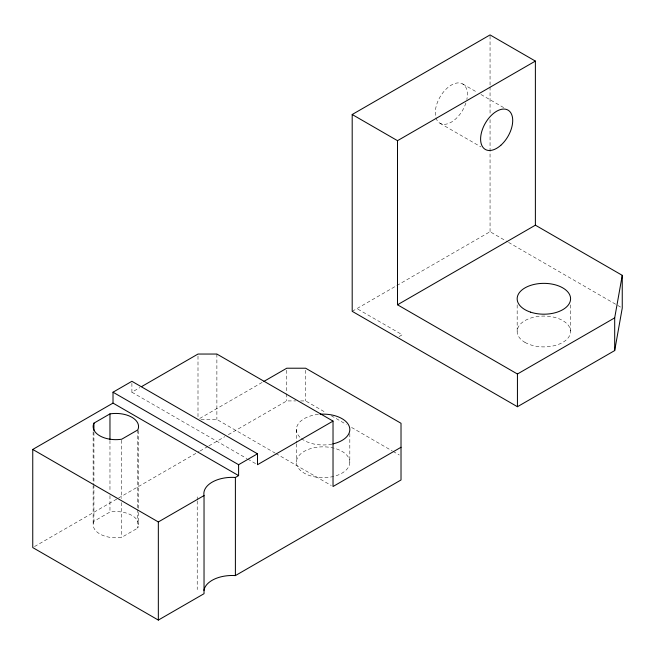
<?xml version="1.0" encoding="UTF-8"?>
<svg xmlns="http://www.w3.org/2000/svg" width="655" height="655" viewBox="0 0 655 655"><rect width="100%" height="100%" fill="white"/><g stroke="black" fill="none" stroke-linecap="round" stroke-linejoin="round"><path stroke-width="0.49" stroke-dasharray="3.27 2.46" d="M131.901 383.281L131.901 392.206L139.826 387.621M352.194 311.322L490.055 231.723L507.682 241.9M199.75 418.447L263.032 381.914M34.518 546.557L117.712 498.52M118.596 498.013L199.136 451.516M200.021 451L207.987 446.407M208.871 445.891L224.804 436.697M228.341 434.65L286.759 400.925L295.7 400.925M399.091 336.58L402.235 334.762L356.909 308.595M93.919 484.487L93.919 521.29L109.966 512.022A22.704 13.108 0 0 1 137.771 528.069L137.771 509.672M93.919 521.29A22.704 13.108 0 0 0 121.724 537.337L137.771 528.069M300.67 400.925L305.639 400.925L325.953 412.65M200.979 419.462L216.879 419.462L274.953 452.99M462.692 83.946L477.503 92.502M480.991 94.516L504.53 108.1M439.988 123.271L480.95 146.916M508.558 242.407L622.25 308.046M331.25 415.712L346.266 424.383M351.563 427.437L392.181 450.894M393.065 451.401L399.247 454.971M275.837 453.497L331.266 485.502M131.901 392.206L246.869 458.582M247.754 459.089L256.604 464.199M570.587 304.911L570.587 331.487M517.172 304.911L517.172 331.487M490.055 35.935L490.055 85.903M490.055 86.918L490.055 114.453M490.055 119.554L490.055 231.723M349.819 433.635L349.819 462.258A26.708 15.417 0 0 1 309.758 475.612A26.708 15.417 0 0 1 309.758 448.904A26.708 15.417 0 0 1 349.819 462.258M305.639 370.263L305.639 400.925M296.404 429.549L296.404 442.837M296.404 443.861L296.404 462.258M286.759 370.263L286.759 392.746M286.759 393.77L286.759 400.925M216.879 354.044L216.879 419.462M197.998 356.083L197.998 417.415M197.22 496.883L197.22 499.945M197.22 500.96L197.22 589.566M138.549 430.638L138.549 508.321M138.549 512.415L138.549 524.68M137.771 429.942L137.771 508.648M121.724 440.234L121.724 498.496M121.724 502.582L121.724 537.337M109.966 440.463L109.966 491.577M109.966 495.663L109.966 512.022M93.919 432.357L93.919 483.464M93.141 431.661L93.141 484.815M93.141 485.838L93.141 524.68M465.885 103.048A22.704 13.108 -60 0 1 438.744 122.37A22.704 13.108 -60 0 1 448.094 87.328A22.704 13.108 -60 0 1 466.843 99.454M331.929 444.106A26.708 15.417 0 0 1 301.226 438.392M299.982 437.262A26.708 15.417 0 0 1 319.124 414.304M524.991 342.393A26.708 15.417 0 0 0 569.67 335.483A26.708 15.417 0 0 0 536.961 316.594A26.708 15.417 0 0 0 524.991 342.393"/><path stroke-width="0.98" d="M535.381 61.087L490.055 34.92L352.194 114.51L352.194 311.322L517.434 406.722L614.693 350.572L614.693 317.863L622.25 275.337L535.381 225.181L397.511 304.78L397.511 140.678L535.381 61.087L535.381 225.181M614.693 350.572L622.25 308.046L622.25 275.337M113.012 392.206L238.6 464.706L238.6 475.612L113.012 403.103L113.012 392.206L131.901 381.3L257.489 453.809L257.489 464.714L333.027 421.1L333.027 486.518L401.016 447.267M238.6 475.612L235.391 477.462A28.353 16.367 0 0 0 204.032 495.573L204.032 593.7L158.338 620.08L32.75 547.58L32.75 449.445L113.012 403.103M141.595 386.606L197.998 354.044L216.879 354.044L333.027 421.1M93.919 423.155L109.966 413.886A22.704 13.108 0 0 1 137.771 429.942L121.724 439.21A22.704 13.108 0 0 1 93.919 423.155L93.919 430.31M263.908 381.406L286.759 368.216L305.639 368.216L401.016 423.277L401.016 479.976L235.391 575.598A28.353 16.367 0 0 0 203.959 590.442M238.6 464.706L257.489 453.809M32.75 449.445L158.338 521.953L204.032 495.573M397.511 304.78L517.434 374.013L614.693 317.863M352.194 114.51L397.511 140.678M517.434 374.013L517.434 406.722M235.391 477.462L235.391 575.598M158.338 521.953L158.338 620.08M109.966 413.886L109.966 439.44M320.123 414.222A26.708 15.417 0 0 1 349.033 425.84A26.708 15.417 0 0 1 332.863 443.902M500.821 145.279A22.704 13.108 -60 0 0 508.01 110.114A22.704 13.108 -60 0 0 481.155 133.931A22.704 13.108 -60 0 0 500.821 145.279M530.525 312.132A26.708 15.417 0 0 0 570.587 298.778A26.708 15.417 0 0 0 530.525 285.424A26.708 15.417 0 0 0 530.525 312.132"/></g></svg>
